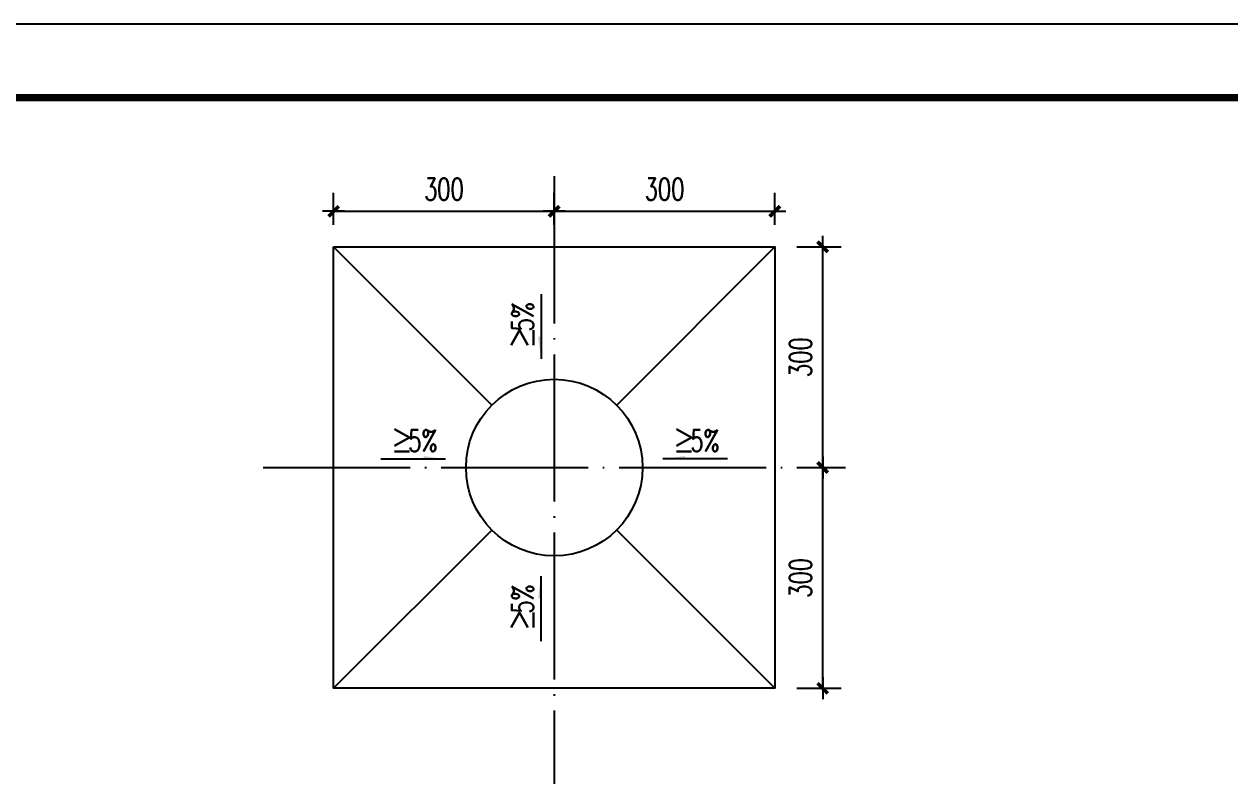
# Model space of a CAD drawing. Extents: x 2265485 to 2764500, y -717688 to -411246.
# Drawn here: x 2713917 to 2717196, y -677732 to -675688 of the extents above; entities that cross this region are included whole.
import ezdxf

# ---------------------------------------------------------------- set-up
doc = ezdxf.new("R2010")
doc.units = 0
doc.header["$LTSCALE"] = 1000
doc.header["$MEASUREMENT"] = 0
doc.linetypes.add('ACAD_ISO04W100', pattern=[30.5, 24, -3, 0.5, -3])
doc.linetypes.add('DOTE', pattern=[2.42, 2, -0.2, 0.02, -0.2])
doc.layers.get('0').update_dxf_attribs({"linetype": 'CONTINUOUS'})
doc.layers.get('Defpoints').update_dxf_attribs({"linetype": 'CONTINUOUS'})
for name, color, linetype in [('00L-构造看线', 214, 'CONTINUOUS'), ('DIM', 3, 'CONTINUOUS'), ('DIM_SYMB', 3, 'CONTINUOUS'), ('DOTE', 252, 'DOTE'), ('PUB_TEXT', 7, 'CONTINUOUS'), ('PUB_TITLE', 4, 'CONTINUOUS'), ('剖－粗', 2, 'CONTINUOUS'), ('剖－细', 3, 'CONTINUOUS')]:
    doc.layers.add(name, color=color, linetype=linetype)
doc.styles.add('_TCH_DIM', font='SIMPLEX', dxfattribs={"bigfont": 'GBCBIG'})
doc.styles.add('DIM_FONT', font='SIMPLEX.shx', dxfattribs={"width": 0.7})
doc.dimstyles.new('DIMN10', dxfattribs={"dimscale": 0.1, "dimtxt": 300, "dimasz": 1, "dimexe": 250, "dimexo": 300, "dimgap": 150, "dimtad": 1, "dimdec": 0, "dimzin": 0, "dimdsep": 46, "dimtxsty": 'DIM_FONT', "dimblk": '_DIMX', "dimblk1": '_DIMX', "dimblk2": '_DIMX', "dimcen": 0.09, "dimclrd": 3, "dimclre": 3, "dimclrt": 7, "dimadec": 0, "dimazin": 0, "dimtfac": 1, "dimtdec": 0, "dimtix": 1, "dimtmove": 2, "dimatfit": 3, "dimldrblk": '_DIMX', "dimfxl": 0, "dimtolj": 1, "dimtzin": 0, "dimarcsym": 0})

# ---------------------------------------------------------------- blocks, each defined once
blk = doc.blocks.new('_DIMX')
blk.add_line((-150, 0), (150, 0))
at = {"const_width": 50}
blk.add_lwpolyline([(-70, -70), (70, 70)], dxfattribs=at)
blk = doc.blocks.new('*D41')
at = {"layer": 'Defpoints', "color": 0, "transparency": 16777216}
for p in [(349.5, 1404.4), (414.5, 1404.4), (349.5, 1104.4)]:
    blk.add_point(p, dxfattribs=at)
at = {"layer": 'DIM', "color": 3, "lineweight": -2, "transparency": 16777216}
for p, q in [((379.5, 1404.4), (439.5, 1404.4)), ((414.5, 1104.5), (414.5, 1404.3)), ((379.5, 1104.4), (439.5, 1104.4))]:
    blk.add_line(p, q, dxfattribs=at)
at = {"layer": 'DIM', "color": 3, "lineweight": -2, "transparency": 16777216, "xscale": 0.1, "yscale": 0.1, "zscale": 0.1}
for p, rotation in [((414.5, 1404.4), 90), ((414.5, 1104.4), 270)]:
    blk.add_blockref('_DIMX', p, dxfattribs=dict(at, rotation=rotation))
at = {"layer": 'DIM', "color": 7, "transparency": 16777216, "insert": (384.5, 1254.4), "char_height": 30, "attachment_point": 5, "rotation": 90, "style": 'DIM_FONT'}
blk.add_mtext('\\A1;300', dxfattribs=at)
blk = doc.blocks.new('*D42')
at = {"layer": 'Defpoints', "color": 0, "transparency": 16777216}
for p in [(349.5, 1704.4), (414.5, 1704.4), (349.5, 1404.4)]:
    blk.add_point(p, dxfattribs=at)
at = {"layer": 'DIM', "color": 3, "lineweight": -2, "transparency": 16777216}
for p, q in [((379.5, 1704.4), (439.5, 1704.4)), ((414.5, 1404.5), (414.5, 1704.3)), ((379.5, 1404.4), (439.5, 1404.4))]:
    blk.add_line(p, q, dxfattribs=at)
at = {"layer": 'DIM', "color": 3, "lineweight": -2, "transparency": 16777216, "xscale": 0.1, "yscale": 0.1, "zscale": 0.1}
for p, rotation in [((414.5, 1704.4), 90), ((414.5, 1404.4), 270)]:
    blk.add_blockref('_DIMX', p, dxfattribs=dict(at, rotation=rotation))
at = {"layer": 'DIM', "color": 7, "transparency": 16777216, "insert": (384.5, 1554.4), "char_height": 30, "attachment_point": 5, "rotation": 90, "style": 'DIM_FONT'}
blk.add_mtext('\\A1;300', dxfattribs=at)
blk = doc.blocks.new('*D43')
at = {"layer": 'Defpoints', "color": 0, "transparency": 16777216}
for p in [(49.5, 1752.7), (-250.5, 1704.4), (49.5, 1704.4)]:
    blk.add_point(p, dxfattribs=at)
at = {"layer": 'DIM', "color": 3, "lineweight": -2, "transparency": 16777216}
for p, q in [((-250.5, 1734.4), (-250.5, 1777.7)), ((49.5, 1734.4), (49.5, 1777.7)), ((-250.4, 1752.7), (49.4, 1752.7))]:
    blk.add_line(p, q, dxfattribs=at)
at = {"layer": 'DIM', "color": 3, "lineweight": -2, "transparency": 16777216, "xscale": 0.1, "yscale": 0.1, "zscale": 0.1, "rotation": 180}
blk.add_blockref('_DIMX', (-250.5, 1752.7), dxfattribs=at)
at = {"layer": 'DIM', "color": 3, "lineweight": -2, "transparency": 16777216, "xscale": 0.1, "yscale": 0.1, "zscale": 0.1}
blk.add_blockref('_DIMX', (49.5, 1752.7), dxfattribs=at)
at = {"layer": 'DIM', "color": 7, "transparency": 16777216, "insert": (-100.5, 1782.7), "char_height": 30, "attachment_point": 5, "style": 'DIM_FONT'}
blk.add_mtext('\\A1;300', dxfattribs=at)
blk = doc.blocks.new('*D44')
at = {"layer": 'Defpoints', "color": 0, "transparency": 16777216}
for p in [(349.5, 1752.7), (49.5, 1704.4), (349.5, 1704.4)]:
    blk.add_point(p, dxfattribs=at)
at = {"layer": 'DIM', "color": 3, "lineweight": -2, "transparency": 16777216}
for p, q in [((49.5, 1734.4), (49.5, 1777.7)), ((349.5, 1734.4), (349.5, 1777.7)), ((49.6, 1752.7), (349.4, 1752.7))]:
    blk.add_line(p, q, dxfattribs=at)
at = {"layer": 'DIM', "color": 3, "lineweight": -2, "transparency": 16777216, "xscale": 0.1, "yscale": 0.1, "zscale": 0.1, "rotation": 180}
blk.add_blockref('_DIMX', (49.5, 1752.7), dxfattribs=at)
at = {"layer": 'DIM', "color": 3, "lineweight": -2, "transparency": 16777216, "xscale": 0.1, "yscale": 0.1, "zscale": 0.1}
blk.add_blockref('_DIMX', (349.5, 1752.7), dxfattribs=at)
at = {"layer": 'DIM', "color": 7, "transparency": 16777216, "insert": (199.5, 1782.7), "char_height": 30, "attachment_point": 5, "style": 'DIM_FONT'}
blk.add_mtext('\\A1;300', dxfattribs=at)
blk = doc.blocks.new('A$C36CB1935')
at = {"layer": 'DIM_SYMB'}
for points in [[(31.5, 1552.1), (31.5, 1582.1), (27.5, 1582.1)], [(-98.2, 1416.1), (-128.2, 1416.1), (-128.2, 1420.1)], [(197.2, 1416.1), (227.2, 1416.1), (227.2, 1420.1)], [(31.5, 1256.7), (31.5, 1226.7), (27.5, 1226.7)]]:
    blk.add_hatch(color=256, dxfattribs=at).paths.add_polyline_path(points)
for points in [[(31.5, 1640.2), (31.5, 1552.1)], [(-186.3, 1416.1), (-98.2, 1416.1)], [(285.3, 1416.1), (197.2, 1416.1)], [(31.5, 1168.6), (31.5, 1256.7)]]:
    blk.add_lwpolyline(points, dxfattribs=at)
at = {"layer": 'DOTE', "color": 1, "ltscale": 0.1}
for p, q in [((49.5, 1800.3), (49.5, 178.8)), ((-346.4, 1404.4), (445.4, 1404.4))]:
    blk.add_line(p, q, dxfattribs=at)
at = {"layer": '剖－粗'}
blk.add_lwpolyline([(-250.5, 1704.4), (349.5, 1704.4), (349.5, 1104.4), (-250.5, 1104.4)], close=True, dxfattribs=at)
at = {"layer": '剖－细'}
for p, q in [((-250.5, 1704.4), (-35.4, 1489.2)), ((349.5, 1704.4), (134.4, 1489.2)), ((-35.4, 1319.5), (-250.5, 1104.4)), ((134.4, 1319.5), (349.5, 1104.4))]:
    blk.add_line(p, q, dxfattribs=at)
blk.add_circle((49.5, 1404.4), 120, dxfattribs=at)
at = {"layer": 'PUB_TEXT', "style": '_TCH_DIM', "width": 0.705882}
for p in [(21.5, 1589.5), (21.5, 1205.9)]:
    blk.add_text('5%', height=29.75, rotation=90, dxfattribs=at).set_placement(p)
at = {"layer": 'PUB_TEXT', "style": '_TCH_DIM'}
for p in [(21.5, 1564.9), (21.5, 1181.3)]:
    blk.add_text('≥', height=33.8, rotation=90, dxfattribs=at).set_placement(p)
for p in [(-173.6, 1426.1), (210, 1426.1)]:
    blk.add_text('≥', height=33.8, dxfattribs=at).set_placement(p)
at = {"layer": 'PUB_TEXT', "style": '_TCH_DIM', "width": 0.705882}
for p in [(-149, 1426.1), (234.6, 1426.1)]:
    blk.add_text('5%', height=29.75, dxfattribs=at).set_placement(p)
at = {"layer": 'DIM'}
for base, p1, p2, angle, picture, middle in [((49.5, 1752.7), (-250.5, 1704.4), (49.5, 1704.4), 0, '*D43', (-100.5, 1782.7)), ((349.5, 1752.7), (49.5, 1704.4), (349.5, 1704.4), 0, '*D44', (199.5, 1782.7)), ((414.5, 1704.4), (349.5, 1404.4), (349.5, 1704.4), 90, '*D42', (384.5, 1554.4)), ((414.5, 1404.4), (349.5, 1104.4), (349.5, 1404.4), 90, '*D41', (384.5, 1254.4))]:
    dim = blk.add_linear_dim(base=base, p1=p1, p2=p2, angle=angle, dimstyle='DIMN10', dxfattribs=at)
    dim.commit()
    dim.dimension.update_dxf_attribs({"geometry": picture, "text_midpoint": middle, "dimtype": 129})

msp = doc.modelspace()

# ---------------------------------------------------------------- linework, layer by layer
at = {"layer": 'PUB_TITLE'}
msp.add_lwpolyline([(2711040, -684088.1), (2722920, -684088.1), (2722920, -675688.1), (2711040, -675688.1)], close=True, dxfattribs=at)
msp.add_lwpolyline([(2711040, -684088.1), (2722920, -684088.1), (2722920, -675688.1), (2711040, -675688.1)], close=True, dxfattribs=at)
at = {"layer": 'PUB_TITLE', "color": 7}
msp.add_lwpolyline([(2711040, -684088.1), (2722920, -684088.1), (2722920, -675688.1), (2711040, -675688.1)], close=True, dxfattribs=at)
at = {"layer": 'PUB_TITLE', "const_width": 20}
msp.add_lwpolyline([(2711540, -683888.1), (2722720, -683888.1), (2722720, -675888.1), (2711540, -675888.1)], close=True, dxfattribs=at)
msp.add_lwpolyline([(2711540, -683888.1), (2722720, -683888.1), (2722720, -675888.1), (2711540, -675888.1)], close=True, dxfattribs=at)
at = {"layer": 'PUB_TITLE', "color": 7, "const_width": 20}
msp.add_lwpolyline([(2711540, -683888.1), (2722720, -683888.1), (2722720, -675888.1), (2711540, -675888.1)], close=True, dxfattribs=at)

# ---------------------------------------------------------------- block references
at = {"layer": '00L-构造看线', "linetype": 'ACAD_ISO04W100', "ltscale": 0.02, "xscale": 2, "yscale": 2, "zscale": 2}
msp.add_blockref('A$C36CB1935', (2715260, -679702.3), dxfattribs=at)

doc.saveas('drawing.dxf')
